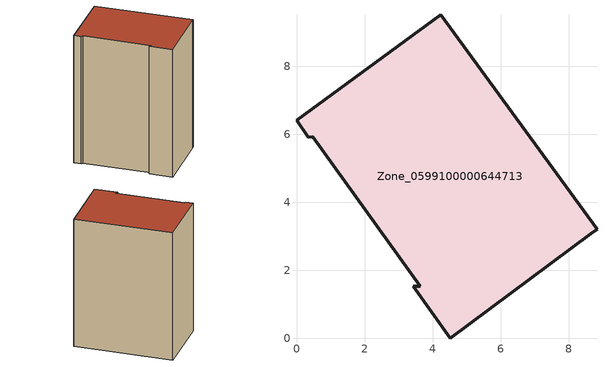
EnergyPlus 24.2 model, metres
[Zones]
Zone_0599100000644713
 floor ground (C_G): 0,6.42 4.24,9.52 8.83,3.21 8.64,3.07 4.52,0 3.42,1.53 3.64,1.53 0.48,5.93 0.34,5.91 z0
 wall outside (C_F): 4.24,9.52 0,6.42 0.34,5.91 0.48,5.93 3.64,1.53 3.42,1.53 4.52,0 8.64,3.07 8.83,3.21 4.24,9.52 z0:10.7
 roof outside (C_R): 3.64,1.53 3.42,1.53 4.52,0 8.64,3.07 8.83,3.21 4.24,9.52 0,6.42 0.34,5.91 0.48,5.93 z10.7
[BUILDING]
Pand.0599100000644713: North Axis=0; Terrain=City; Loads Convergence Tolerance Value=0.04; Temperature Convergence Tolerance Value=0.4; Solar Distribution=FullExterior; Maximum Number of Warmup Days=25; Minimum Number of Warmup Days=1
[Site:Location]
Rotterdam.The.Hague.AP_ZH_NLD Design_Conditions: Latitude=51.96; Longitude=4.45; Time Zone=1; Elevation=-4.5
[SITE:GROUNDTEMPERATURE:BUILDINGSURFACE]
18, 18, 18, 18, 18, 18, 18, 18, 18, 18, 18, 18
[MATERIAL] Thermal Absorptance=0.9; Solar Absorptance=0.7; Visible Absorptance=0.7
Name | Roughness | Thickness | Conductivity | Density | Specific Heat
G.TI.1946 | MediumSmooth | 0.15 | 1 | 540 | 1210
F.TI.1946 | Rough | 0.3 | 0.857143 | 1920 | 840
R.TI.1946 | MediumRough | 0.2 | 0.1 | 1500 | 1000
[CONSTRUCTION]
C_G: G.TI.1946
C_F: F.TI.1946
C_R: R.TI.1946
[ZONE]
Zone_0599100000644713: Type=1; Multiplier=1; Ceiling Height=Autocalculate; Volume=Autocalculate; Floor Area=autocalculate; Part of Total Floor Area=Yes
[ZONEINFILTRATION:DESIGNFLOWRATE]
Infil_Zone_0599100000644713: Zone or ZoneList or Space or SpaceList=Zone_0599100000644713; Schedule=AlwaysOn; Design Flow Rate Calculation Method=Flow/Area; Flow Rate per Floor Area=0.003; Constant Term Coefficient=1; Temperature Term Coefficient=0; Velocity Term Coefficient=0; Velocity Squared Term Coefficient=0
[HVACTEMPLATE:ZONE:IDEALLOADSAIRSYSTEM]
Zone_0599100000644713: Maximum Heating Supply Air Temperature=50; Minimum Cooling Supply Air Temperature=13; Maximum Heating Supply Air Humidity Ratio=0.0156; Minimum Cooling Supply Air Humidity Ratio=0.0077; Heating Limit=NoLimit; Cooling Limit=NoLimit; Dehumidification Control Type=ConstantSensibleHeatRatio; Cooling Sensible Heat Ratio=0.7; Dehumidification Setpoint=60; Humidification Control Type=None; Humidification Setpoint=30; Outdoor Air Method=None; Outdoor Air Flow Rate per Person=0.00944; Outdoor Air Flow Rate per Zone Floor Area=0; Outdoor Air Flow Rate per Zone=0; Demand Controlled Ventilation Type=None; Outdoor Air Economizer Type=NoEconomizer; Heat Recovery Type=None; Sensible Heat Recovery Effectiveness=0.7; Latent Heat Recovery Effectiveness=0.65
[ZONECONTROL:THERMOSTAT]
ThermostatControl_Zone_0599100000644713: Zone or ZoneList=Zone_0599100000644713; Control Type Schedule=DualSetpointControlType; Control 1=Thermostat_Zone_0599100000644713; Temperature Difference Between Cutout And Setpoint=0
[THERMOSTATSETPOINT:DUALSETPOINT]
Thermostat_Zone_0599100000644713: Heating Setpoint Temperature Schedule=HeatingSetpoint_Zone_0599100000644713; Cooling Setpoint Temperature Schedule=CoolingSetpoint_Zone_0599100000644713
[SCHEDULE:COMPACT]
HeatingSetpoint_Zone_0599100000644713: Through: 12/31, For: AllDays, Until: 24:00, 21
CoolingSetpoint_Zone_0599100000644713: Through: 12/31, For: AllDays, Until: 24:00, 24
DualSetpointControlType: Through: 12/31, For: AllDays, Until: 24:00, 4
AlwaysOn: Through: 12/31, For: AllDays, Until: 24:00, 1
